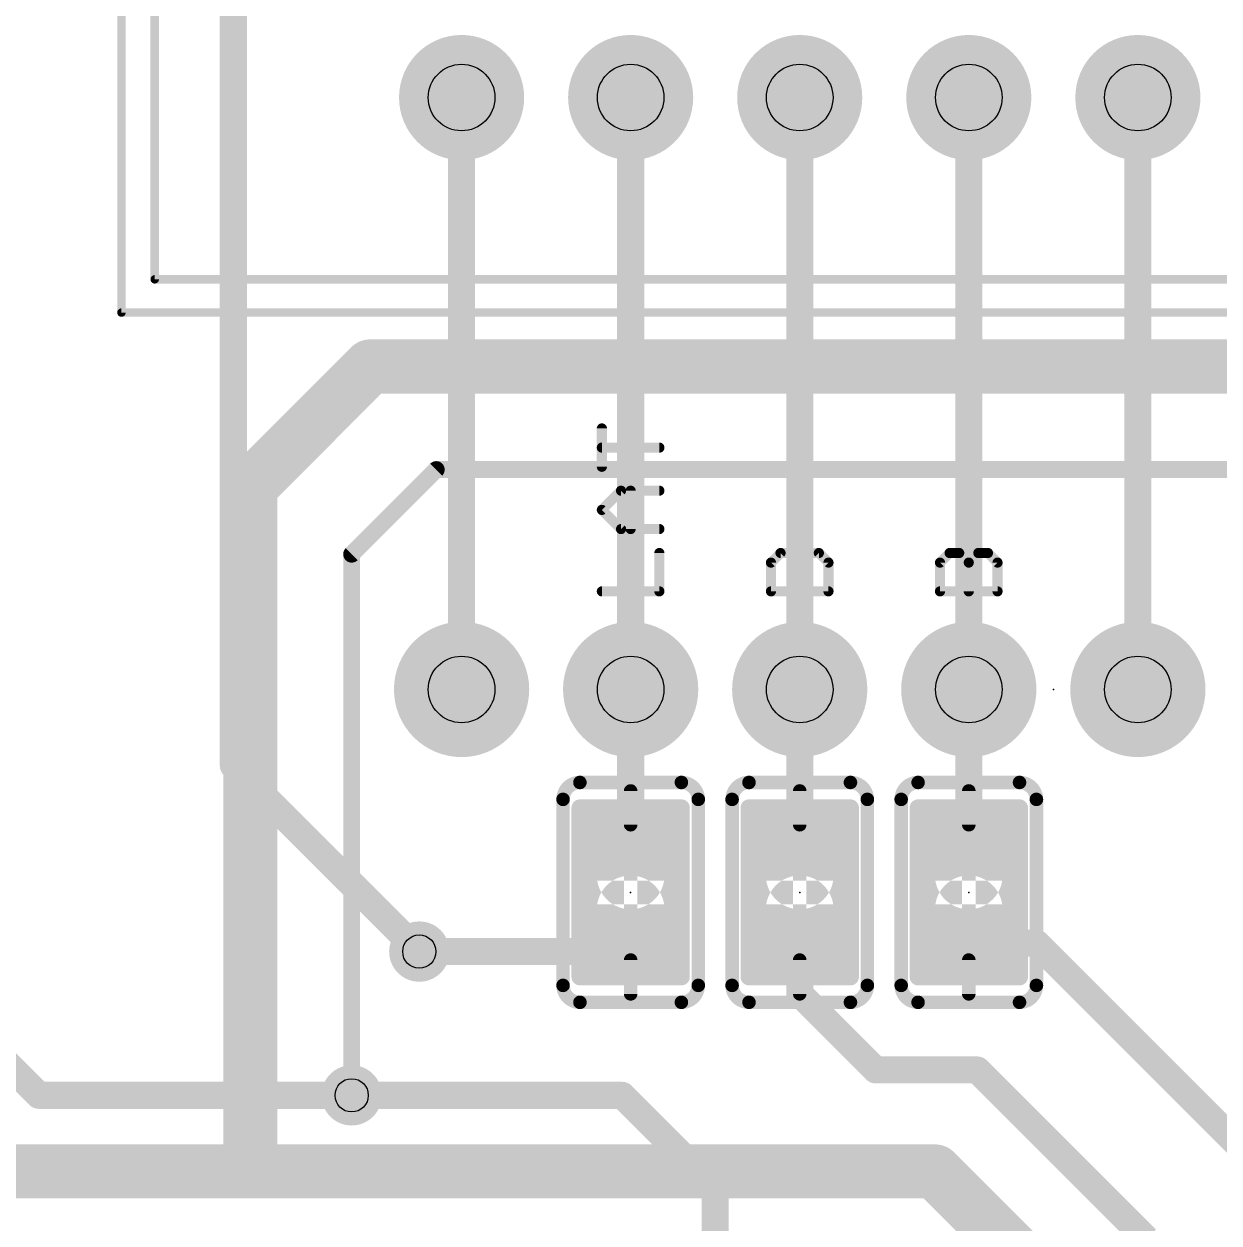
# Model space of a CAD drawing. Extents: x -15 to 76.8, y -9.1 to 59.1.
# Drawn here: x 22.64 to 40.59, y 8.5 to 26.5 of the extents above; entities that cross this region are included whole.
import ezdxf

# ---------------------------------------------------------------- set-up
doc = ezdxf.new("R2010")
doc.units = 0
for name, color, linetype in [('1', 12, 'CONTINUOUS'), ('16', 5, 'CONTINUOUS'), ('17', 110, 'CONTINUOUS'), ('18', 110, 'CONTINUOUS'), ('21', 40, 'CONTINUOUS'), ('23', 53, 'CONTINUOUS'), ('29', 253, 'CONTINUOUS'), ('44', 253, 'CONTINUOUS'), ('51', 253, 'CONTINUOUS')]:
    doc.layers.add(name, color=color, linetype=linetype)

# ---------------------------------------------------------------- blocks, each defined once
blk = doc.blocks.new('RECT')
blk.add_solid([(-0.5, -0.5), (0.5, -0.5), (-0.5, 0.5), (0.5, 0.5)])
blk = doc.blocks.new('ROUNDP')
at = {"const_width": 0.5}
blk.add_lwpolyline([(0, -0.25, 1), (0, 0.25, 1), (0, -0.25)], format="xyb", dxfattribs=at)
blk = doc.blocks.new('ROUNDV')
at = {"const_width": 0.5}
blk.add_lwpolyline([(0, -0.25, 1), (0, 0.25, 1), (0, -0.25)], format="xyb", dxfattribs=at)

msp = doc.modelspace()

# ---------------------------------------------------------------- linework, layer by layer
at = {"layer": '1'}
for points, const_width in [([(27.8384, 21.3614), (26.035, 19.558)], 0.8128), ([(49.3014, 21.3614), (27.8384, 21.3614)], 0.8128), ([(26.035, 19.558), (26.035, 9.398)], 0.8128), ([(28.829, 19.812), (27.559, 18.542)], 0.254), ([(58.039, 19.812), (28.829, 19.812)], 0.254), ([(27.559, 18.542), (27.559, 10.414)], 0.254), ([(31.75, 14.224), (31.75, 16.51)], 0.4064), ([(34.29, 14.224), (34.29, 16.51)], 0.4064), ([(36.83, 14.224), (36.83, 16.51)], 0.4064), ([(31.623, 12.573), (31.75, 12.7)], 0.4064), ([(34.29, 11.938), (34.29, 12.7)], 0.4064), ([(37.846, 12.7), (36.83, 12.7)], 0.4064), ([(41.021, 9.525), (37.846, 12.7)], 0.4064), ([(28.575, 12.573), (31.623, 12.573)], 0.4064), ([(35.433, 10.795), (34.29, 11.938)], 0.4064), ([(36.957, 10.795), (35.433, 10.795)], 0.4064), ([(39.497, 8.255), (36.957, 10.795)], 0.4064), ([(26.035, 9.398), (25.908, 9.271)], 0.8128), ([(25.908, 9.271), (16.764, 9.271)], 0.8128), ([(36.322, 9.271), (25.908, 9.271)], 0.8128), ([(38.1, 7.493), (36.322, 9.271)], 0.8128)]:
    msp.add_lwpolyline(points, dxfattribs=dict(at, const_width=const_width))
for points, const_width in [([(27.8384, 21.5646, 1), (27.8384, 21.1582)], 0.4064), ([(27.9821, 21.2177, 1), (27.6947, 21.5051)], 0.4064), ([(26.2382, 19.558, 1), (25.8318, 19.558)], 0.4064), ([(25.8913, 19.7017, 1), (26.1787, 19.4143)], 0.4064), ([(28.829, 19.8755, 1), (28.829, 19.7485)], 0.127), ([(28.8739, 19.7671, 1), (28.7841, 19.8569)], 0.127), ([(27.6225, 18.542, 1), (27.4955, 18.542)], 0.127), ([(27.5141, 18.5869, 1), (27.6039, 18.4971)], 0.127), ([(31.8516, 16.51, 1), (31.6484, 16.51)], 0.2032), ([(34.3916, 16.51, 1), (34.1884, 16.51)], 0.2032), ([(36.9316, 16.51, 1), (36.7284, 16.51)], 0.2032), ([(31.6484, 14.224, 1), (31.8516, 14.224)], 0.2032), ([(34.1884, 14.224, 1), (34.3916, 14.224)], 0.2032), ([(36.7284, 14.224, 1), (36.9316, 14.224)], 0.2032), ([(31.8218, 12.6282, 1), (31.6782, 12.7718)], 0.2032), ([(34.3916, 12.7, 1), (34.1884, 12.7)], 0.2032), ([(36.83, 12.8016, 1), (36.83, 12.5984)], 0.2032), ([(37.9178, 12.7718, 1), (37.7742, 12.6282)], 0.2032), ([(37.846, 12.5984, 1), (37.846, 12.8016)], 0.2032), ([(28.575, 12.6746, 1), (28.575, 12.4714)], 0.2032), ([(31.5512, 12.6448, 1), (31.6948, 12.5012)], 0.2032), ([(31.623, 12.4714, 1), (31.623, 12.6746)], 0.2032), ([(34.3618, 12.0098, 1), (34.2182, 11.8662)], 0.2032), ([(34.1884, 11.938, 1), (34.3916, 11.938)], 0.2032), ([(35.433, 10.8966, 1), (35.433, 10.6934)], 0.2032), ([(37.0288, 10.8668, 1), (36.8852, 10.7232)], 0.2032), ([(36.957, 10.6934, 1), (36.957, 10.8966)], 0.2032), ([(35.3612, 10.7232, 1), (35.5048, 10.8668)], 0.2032), ([(27.4955, 10.414, 1), (27.6225, 10.414)], 0.127), ([(26.1787, 9.2543, 1), (25.8913, 9.5417)], 0.4064), ([(25.908, 9.4742, 1), (25.908, 9.0678)], 0.4064), ([(25.7643, 9.4147, 1), (26.0517, 9.1273)], 0.4064), ([(25.8318, 9.398, 1), (26.2382, 9.398)], 0.4064), ([(25.908, 9.0678, 1), (25.908, 9.4742)], 0.4064), ([(36.4657, 9.4147, 1), (36.1783, 9.1273)], 0.4064), ([(36.322, 9.0678, 1), (36.322, 9.4742)], 0.4064)]:
    msp.add_lwpolyline(points, format="xyb", dxfattribs=dict(at, const_width=const_width))
at = {"layer": '16', "const_width": 0.4064}
for points in [[(25.781, 41.783), (25.781, 15.367)], [(29.21, 25.4), (29.21, 16.51)], [(31.75, 25.4), (31.75, 16.51)], [(34.29, 25.4), (34.29, 16.51)], [(36.83, 25.4), (36.83, 16.51)], [(39.37, 25.4), (39.37, 16.51)], [(25.781, 15.367), (28.575, 12.573)], [(22.86, 10.414), (19.939, 13.335)], [(27.559, 10.414), (22.86, 10.414)], [(31.623, 10.414), (27.559, 10.414)], [(33.02, 9.017), (31.623, 10.414)], [(33.02, 6.35), (33.02, 9.017)]]:
    msp.add_lwpolyline(points, dxfattribs=at)
at = {"layer": '16', "const_width": 0.2032}
for points in [[(29.3116, 25.4, 1), (29.1084, 25.4)], [(31.8516, 25.4, 1), (31.6484, 25.4)], [(34.3916, 25.4, 1), (34.1884, 25.4)], [(36.9316, 25.4, 1), (36.7284, 25.4)], [(39.4716, 25.4, 1), (39.2684, 25.4)], [(29.1084, 16.51, 1), (29.3116, 16.51)], [(31.6484, 16.51, 1), (31.8516, 16.51)], [(34.1884, 16.51, 1), (34.3916, 16.51)], [(36.7284, 16.51, 1), (36.9316, 16.51)], [(39.2684, 16.51, 1), (39.4716, 16.51)], [(25.8528, 15.4388, 1), (25.7092, 15.2952)], [(25.6794, 15.367, 1), (25.8826, 15.367)], [(28.5032, 12.5012, 1), (28.6468, 12.6448)], [(22.86, 10.5156, 1), (22.86, 10.3124)], [(22.7882, 10.3422, 1), (22.9318, 10.4858)], [(27.559, 10.5156, 1), (27.559, 10.3124)], [(27.559, 10.3124, 1), (27.559, 10.5156)], [(31.6948, 10.4858, 1), (31.5512, 10.3422)], [(31.623, 10.3124, 1), (31.623, 10.5156)], [(33.1216, 9.017, 1), (32.9184, 9.017)], [(32.9482, 8.9452, 1), (33.0918, 9.0888)]]:
    msp.add_lwpolyline(points, format="xyb", dxfattribs=at)
at = {"layer": '21'}
for points, const_width in [([(24.1, 31.17), (24.1, 22.17)], 0.127), ([(24.6, 30.67), (24.6, 22.67)], 0.127), ([(24.6, 22.67), (51.6, 22.67)], 0.127), ([(24.1, 22.17), (52.1, 22.17)], 0.127), ([(31.3175, 19.8542), (31.3175, 20.4305)], 0.1524), ([(32.1818, 20.1424), (31.3175, 20.1424)], 0.1524), ([(31.3175, 19.2068), (31.6056, 19.4949)], 0.1524), ([(31.6056, 19.4949), (32.1818, 19.4949)], 0.1524), ([(31.7496, 18.9187), (31.7496, 19.4949)], 0.1524), ([(31.6056, 18.9187), (31.3175, 19.2068)], 0.1524), ([(32.1818, 18.9187), (31.6056, 18.9187)], 0.1524), ([(32.1818, 17.9832), (32.1818, 18.5594)], 0.1524), ([(34.0015, 18.5594), (33.8575, 18.4154)], 0.1524), ([(34.5777, 18.5594), (34.0015, 18.5594)], 0.1524), ([(34.7218, 18.4154), (34.5777, 18.5594)], 0.1524), ([(36.3975, 18.4154), (36.5415, 18.5594)], 0.1524), ([(36.5415, 18.5594), (36.6856, 18.5594)], 0.1524), ([(36.6856, 18.5594), (36.8296, 18.4154)], 0.1524), ([(36.8296, 18.4154), (36.9737, 18.5594)], 0.1524), ([(36.9737, 18.5594), (37.1177, 18.5594)], 0.1524), ([(37.1177, 18.5594), (37.2618, 18.4154)], 0.1524), ([(33.8575, 18.4154), (33.8575, 17.9832)], 0.1524), ([(34.7218, 17.9832), (34.7218, 18.4154)], 0.1524), ([(36.3975, 17.9832), (36.3975, 18.4154)], 0.1524), ([(36.8296, 17.9832), (36.8296, 18.4154)], 0.1524), ([(37.2618, 18.4154), (37.2618, 17.9832)], 0.1524), ([(31.3175, 17.9832), (32.1818, 17.9832)], 0.1524), ([(33.8575, 17.9832), (34.7218, 17.9832)], 0.1524), ([(37.2618, 17.9832), (36.3975, 17.9832)], 0.1524), ([(30.988, 15.113), (32.512, 15.113)], 0.2032), ([(33.528, 15.113), (35.052, 15.113)], 0.2032), ([(36.068, 15.113), (37.592, 15.113)], 0.2032), ([(30.734, 12.065), (30.734, 14.859)], 0.2032), ([(32.766, 14.859), (32.766, 12.065)], 0.2032), ([(33.274, 12.065), (33.274, 14.859)], 0.2032), ([(35.306, 14.859), (35.306, 12.065)], 0.2032), ([(35.814, 12.065), (35.814, 14.859)], 0.2032), ([(37.846, 14.859), (37.846, 12.065)], 0.2032), ([(30.988, 11.811), (32.512, 11.811)], 0.2032), ([(33.528, 11.811), (35.052, 11.811)], 0.2032), ([(36.068, 11.811), (37.592, 11.811)], 0.2032)]:
    msp.add_lwpolyline(points, dxfattribs=dict(at, const_width=const_width))
for points, const_width in [([(24.6, 22.7018, 1), (24.6, 22.6383)], 0.0635), ([(24.5683, 22.67, 1), (24.6318, 22.67)], 0.0635), ([(24.1, 22.2018, 1), (24.1, 22.1383)], 0.0635), ([(24.0683, 22.17, 1), (24.1318, 22.17)], 0.0635), ([(31.3556, 20.4305, 1), (31.2794, 20.4305)], 0.0762), ([(31.3175, 20.1805, 1), (31.3175, 20.1043)], 0.0762), ([(32.1818, 20.1043, 1), (32.1818, 20.1805)], 0.0762), ([(31.2794, 19.8542, 1), (31.3556, 19.8542)], 0.0762), ([(31.6056, 19.533, 1), (31.6056, 19.4568)], 0.0762), ([(31.6325, 19.468, 1), (31.5786, 19.5219)], 0.0762), ([(31.7877, 19.4949, 1), (31.7115, 19.4949)], 0.0762), ([(32.1818, 19.4568, 1), (32.1818, 19.533)], 0.0762), ([(31.3444, 19.2338, 1), (31.2905, 19.1799)], 0.0762), ([(31.2905, 19.2338, 1), (31.3444, 19.1799)], 0.0762), ([(31.6056, 18.9568, 1), (31.6056, 18.8806)], 0.0762), ([(31.5786, 18.8918, 1), (31.6325, 18.9457)], 0.0762), ([(31.7115, 18.9187, 1), (31.7877, 18.9187)], 0.0762), ([(32.1818, 18.8806, 1), (32.1818, 18.9568)], 0.0762), ([(32.2199, 18.5594, 1), (32.1437, 18.5594)], 0.0762), ([(34.0015, 18.5975, 1), (34.0015, 18.5213)], 0.0762), ([(34.0285, 18.5325, 1), (33.9746, 18.5864)], 0.0762), ([(34.6047, 18.5864, 1), (34.5508, 18.5325)], 0.0762), ([(34.5777, 18.5213, 1), (34.5777, 18.5975)], 0.0762), ([(36.5415, 18.5975, 1), (36.5415, 18.5213)], 0.0762), ([(36.5685, 18.5325, 1), (36.5146, 18.5864)], 0.0762), ([(36.7125, 18.5864, 1), (36.6586, 18.5325)], 0.0762), ([(36.6856, 18.5213, 1), (36.6856, 18.5975)], 0.0762), ([(36.9737, 18.5975, 1), (36.9737, 18.5213)], 0.0762), ([(37.0006, 18.5325, 1), (36.9467, 18.5864)], 0.0762), ([(37.1447, 18.5864, 1), (37.0908, 18.5325)], 0.0762), ([(37.1177, 18.5213, 1), (37.1177, 18.5975)], 0.0762), ([(33.8305, 18.4423, 1), (33.8844, 18.3884)], 0.0762), ([(33.8956, 18.4154, 1), (33.8194, 18.4154)], 0.0762), ([(34.7599, 18.4154, 1), (34.6837, 18.4154)], 0.0762), ([(34.6949, 18.3884, 1), (34.7487, 18.4423)], 0.0762), ([(36.3705, 18.4423, 1), (36.4244, 18.3884)], 0.0762), ([(36.4356, 18.4154, 1), (36.3594, 18.4154)], 0.0762), ([(36.8677, 18.4154, 1), (36.7915, 18.4154)], 0.0762), ([(36.8027, 18.4423, 1), (36.8566, 18.3884)], 0.0762), ([(36.8027, 18.3884, 1), (36.8566, 18.4423)], 0.0762), ([(37.2999, 18.4154, 1), (37.2237, 18.4154)], 0.0762), ([(37.2349, 18.3884, 1), (37.2887, 18.4423)], 0.0762), ([(31.3175, 18.0213, 1), (31.3175, 17.9451)], 0.0762), ([(32.1437, 17.9832, 1), (32.2199, 17.9832)], 0.0762), ([(32.1818, 17.9451, 1), (32.1818, 18.0213)], 0.0762), ([(33.8575, 18.0213, 1), (33.8575, 17.9451)], 0.0762), ([(33.8194, 17.9832, 1), (33.8956, 17.9832)], 0.0762), ([(34.6837, 17.9832, 1), (34.7599, 17.9832)], 0.0762), ([(34.7218, 17.9451, 1), (34.7218, 18.0213)], 0.0762), ([(36.3975, 18.0213, 1), (36.3975, 17.9451)], 0.0762), ([(36.3594, 17.9832, 1), (36.4356, 17.9832)], 0.0762), ([(36.7915, 17.9832, 1), (36.8677, 17.9832)], 0.0762), ([(37.2237, 17.9832, 1), (37.2999, 17.9832)], 0.0762), ([(37.2618, 17.9451, 1), (37.2618, 18.0213)], 0.0762), ([(30.988, 15.113, 0.4142), (30.734, 14.859)], 0.2032), ([(30.988, 15.1638, 1), (30.988, 15.0622)], 0.1016), ([(30.988, 15.0622, 1), (30.988, 15.1638)], 0.1016), ([(32.766, 14.859, 0.4142), (32.512, 15.113)], 0.2032), ([(32.512, 15.1638, 1), (32.512, 15.0622)], 0.1016), ([(32.512, 15.0622, 1), (32.512, 15.1638)], 0.1016), ([(33.528, 15.113, 0.4142), (33.274, 14.859)], 0.2032), ([(33.528, 15.1638, 1), (33.528, 15.0622)], 0.1016), ([(33.528, 15.0622, 1), (33.528, 15.1638)], 0.1016), ([(35.306, 14.859, 0.4142), (35.052, 15.113)], 0.2032), ([(35.052, 15.1638, 1), (35.052, 15.0622)], 0.1016), ([(35.052, 15.0622, 1), (35.052, 15.1638)], 0.1016), ([(36.068, 15.113, 0.4142), (35.814, 14.859)], 0.2032), ([(36.068, 15.1638, 1), (36.068, 15.0622)], 0.1016), ([(36.068, 15.0622, 1), (36.068, 15.1638)], 0.1016), ([(37.846, 14.859, 0.4142), (37.592, 15.113)], 0.2032), ([(37.592, 15.1638, 1), (37.592, 15.0622)], 0.1016), ([(37.592, 15.0622, 1), (37.592, 15.1638)], 0.1016), ([(30.7848, 14.859, 1), (30.6832, 14.859)], 0.1016), ([(32.8168, 14.859, 1), (32.7152, 14.859)], 0.1016), ([(33.3248, 14.859, 1), (33.2232, 14.859)], 0.1016), ([(35.3568, 14.859, 1), (35.2552, 14.859)], 0.1016), ([(35.8648, 14.859, 1), (35.7632, 14.859)], 0.1016), ([(37.8968, 14.859, 1), (37.7952, 14.859)], 0.1016), ([(30.6832, 14.859, 1), (30.7848, 14.859)], 0.1016), ([(32.7152, 14.859, 1), (32.8168, 14.859)], 0.1016), ([(33.2232, 14.859, 1), (33.3248, 14.859)], 0.1016), ([(35.2552, 14.859, 1), (35.3568, 14.859)], 0.1016), ([(35.7632, 14.859, 1), (35.8648, 14.859)], 0.1016), ([(37.7952, 14.859, 1), (37.8968, 14.859)], 0.1016), ([(30.734, 12.065, 0.4142), (30.988, 11.811)], 0.2032), ([(30.7848, 12.065, 1), (30.6832, 12.065)], 0.1016), ([(30.6832, 12.065, 1), (30.7848, 12.065)], 0.1016), ([(32.512, 11.811, 0.4142), (32.766, 12.065)], 0.2032), ([(32.8168, 12.065, 1), (32.7152, 12.065)], 0.1016), ([(32.7152, 12.065, 1), (32.8168, 12.065)], 0.1016), ([(33.274, 12.065, 0.4142), (33.528, 11.811)], 0.2032), ([(33.3248, 12.065, 1), (33.2232, 12.065)], 0.1016), ([(33.2232, 12.065, 1), (33.3248, 12.065)], 0.1016), ([(35.052, 11.811, 0.4142), (35.306, 12.065)], 0.2032), ([(35.3568, 12.065, 1), (35.2552, 12.065)], 0.1016), ([(35.2552, 12.065, 1), (35.3568, 12.065)], 0.1016), ([(35.814, 12.065, 0.4142), (36.068, 11.811)], 0.2032), ([(35.8648, 12.065, 1), (35.7632, 12.065)], 0.1016), ([(35.7632, 12.065, 1), (35.8648, 12.065)], 0.1016), ([(37.592, 11.811, 0.4142), (37.846, 12.065)], 0.2032), ([(37.8968, 12.065, 1), (37.7952, 12.065)], 0.1016), ([(37.7952, 12.065, 1), (37.8968, 12.065)], 0.1016), ([(30.988, 11.8618, 1), (30.988, 11.7602)], 0.1016), ([(30.988, 11.7602, 1), (30.988, 11.8618)], 0.1016), ([(32.512, 11.8618, 1), (32.512, 11.7602)], 0.1016), ([(32.512, 11.7602, 1), (32.512, 11.8618)], 0.1016), ([(33.528, 11.8618, 1), (33.528, 11.7602)], 0.1016), ([(33.528, 11.7602, 1), (33.528, 11.8618)], 0.1016), ([(35.052, 11.8618, 1), (35.052, 11.7602)], 0.1016), ([(35.052, 11.7602, 1), (35.052, 11.8618)], 0.1016), ([(36.068, 11.8618, 1), (36.068, 11.7602)], 0.1016), ([(36.068, 11.7602, 1), (36.068, 11.8618)], 0.1016), ([(37.592, 11.8618, 1), (37.592, 11.7602)], 0.1016), ([(37.592, 11.7602, 1), (37.592, 11.8618)], 0.1016)]:
    msp.add_lwpolyline(points, format="xyb", dxfattribs=dict(at, const_width=const_width))
at = {"layer": '23'}
for p in [(38.1, 16.51), (31.75, 13.462), (34.29, 13.462), (36.83, 13.462)]:
    msp.add_point(p, dxfattribs=at)
at = {"layer": '29', "const_width": 0.254}
for points in [[(30.988, 12.192), (30.988, 14.732)], [(30.988, 14.732), (32.512, 14.732)], [(32.512, 14.732), (32.512, 12.192)], [(33.528, 12.192), (33.528, 14.732)], [(33.528, 14.732), (35.052, 14.732)], [(35.052, 14.732), (35.052, 12.192)], [(36.068, 12.192), (36.068, 14.732)], [(36.068, 14.732), (37.592, 14.732)], [(37.592, 14.732), (37.592, 12.192)], [(30.988, 14.478), (32.512, 14.478)], [(33.528, 14.478), (35.052, 14.478)], [(36.068, 14.478), (37.592, 14.478)], [(30.988, 14.224), (32.512, 14.224)], [(33.528, 14.224), (35.052, 14.224)], [(36.068, 14.224), (37.592, 14.224)], [(30.988, 13.97), (32.512, 13.97)], [(33.528, 13.97), (35.052, 13.97)], [(36.068, 13.97), (37.592, 13.97)], [(30.988, 13.716), (32.512, 13.716)], [(33.528, 13.716), (35.052, 13.716)], [(36.068, 13.716), (37.592, 13.716)], [(30.988, 13.462), (32.512, 13.462)], [(33.528, 13.462), (35.052, 13.462)], [(36.068, 13.462), (37.592, 13.462)], [(30.988, 13.208), (32.512, 13.208)], [(33.528, 13.208), (35.052, 13.208)], [(36.068, 13.208), (37.592, 13.208)], [(30.988, 12.954), (32.512, 12.954)], [(33.528, 12.954), (35.052, 12.954)], [(36.068, 12.954), (37.592, 12.954)], [(30.988, 12.7), (32.512, 12.7)], [(33.528, 12.7), (35.052, 12.7)], [(36.068, 12.7), (37.592, 12.7)], [(30.988, 12.446), (32.512, 12.446)], [(33.528, 12.446), (35.052, 12.446)], [(36.068, 12.446), (37.592, 12.446)], [(32.512, 12.192), (30.988, 12.192)], [(30.988, 12.192), (32.512, 12.192)], [(35.052, 12.192), (33.528, 12.192)], [(33.528, 12.192), (35.052, 12.192)], [(37.592, 12.192), (36.068, 12.192)], [(36.068, 12.192), (37.592, 12.192)]]:
    msp.add_lwpolyline(points, dxfattribs=at)
at = {"layer": '29', "const_width": 0.127}
for points in [[(31.0515, 14.732, 1), (30.9245, 14.732)], [(30.988, 14.7955, 1), (30.988, 14.6685)], [(32.5755, 14.732, 1), (32.4485, 14.732)], [(32.512, 14.6685, 1), (32.512, 14.7955)], [(33.5915, 14.732, 1), (33.4645, 14.732)], [(33.528, 14.7955, 1), (33.528, 14.6685)], [(35.1155, 14.732, 1), (34.9885, 14.732)], [(35.052, 14.6685, 1), (35.052, 14.7955)], [(36.1315, 14.732, 1), (36.0045, 14.732)], [(36.068, 14.7955, 1), (36.068, 14.6685)], [(37.6555, 14.732, 1), (37.5285, 14.732)], [(37.592, 14.6685, 1), (37.592, 14.7955)], [(30.988, 14.5415, 1), (30.988, 14.4145)], [(32.512, 14.4145, 1), (32.512, 14.5415)], [(33.528, 14.5415, 1), (33.528, 14.4145)], [(35.052, 14.4145, 1), (35.052, 14.5415)], [(36.068, 14.5415, 1), (36.068, 14.4145)], [(37.592, 14.4145, 1), (37.592, 14.5415)], [(30.988, 14.2875, 1), (30.988, 14.1605)], [(32.512, 14.1605, 1), (32.512, 14.2875)], [(33.528, 14.2875, 1), (33.528, 14.1605)], [(35.052, 14.1605, 1), (35.052, 14.2875)], [(36.068, 14.2875, 1), (36.068, 14.1605)], [(37.592, 14.1605, 1), (37.592, 14.2875)], [(30.988, 14.0335, 1), (30.988, 13.9065)], [(32.512, 13.9065, 1), (32.512, 14.0335)], [(33.528, 14.0335, 1), (33.528, 13.9065)], [(35.052, 13.9065, 1), (35.052, 14.0335)], [(36.068, 14.0335, 1), (36.068, 13.9065)], [(37.592, 13.9065, 1), (37.592, 14.0335)], [(30.988, 13.7795, 1), (30.988, 13.6525)], [(32.512, 13.6525, 1), (32.512, 13.7795)], [(33.528, 13.7795, 1), (33.528, 13.6525)], [(35.052, 13.6525, 1), (35.052, 13.7795)], [(36.068, 13.7795, 1), (36.068, 13.6525)], [(37.592, 13.6525, 1), (37.592, 13.7795)], [(30.988, 13.5255, 1), (30.988, 13.3985)], [(32.512, 13.3985, 1), (32.512, 13.5255)], [(33.528, 13.5255, 1), (33.528, 13.3985)], [(35.052, 13.3985, 1), (35.052, 13.5255)], [(36.068, 13.5255, 1), (36.068, 13.3985)], [(37.592, 13.3985, 1), (37.592, 13.5255)], [(30.988, 13.2715, 1), (30.988, 13.1445)], [(32.512, 13.1445, 1), (32.512, 13.2715)], [(33.528, 13.2715, 1), (33.528, 13.1445)], [(35.052, 13.1445, 1), (35.052, 13.2715)], [(36.068, 13.2715, 1), (36.068, 13.1445)], [(37.592, 13.1445, 1), (37.592, 13.2715)], [(30.988, 13.0175, 1), (30.988, 12.8905)], [(32.512, 12.8905, 1), (32.512, 13.0175)], [(33.528, 13.0175, 1), (33.528, 12.8905)], [(35.052, 12.8905, 1), (35.052, 13.0175)], [(36.068, 13.0175, 1), (36.068, 12.8905)], [(37.592, 12.8905, 1), (37.592, 13.0175)], [(30.988, 12.7635, 1), (30.988, 12.6365)], [(32.512, 12.6365, 1), (32.512, 12.7635)], [(33.528, 12.7635, 1), (33.528, 12.6365)], [(35.052, 12.6365, 1), (35.052, 12.7635)], [(36.068, 12.7635, 1), (36.068, 12.6365)], [(37.592, 12.6365, 1), (37.592, 12.7635)], [(30.988, 12.5095, 1), (30.988, 12.3825)], [(32.512, 12.3825, 1), (32.512, 12.5095)], [(33.528, 12.5095, 1), (33.528, 12.3825)], [(35.052, 12.3825, 1), (35.052, 12.5095)], [(36.068, 12.5095, 1), (36.068, 12.3825)], [(37.592, 12.3825, 1), (37.592, 12.5095)], [(30.988, 12.2555, 1), (30.988, 12.1285)], [(30.988, 12.2555, 1), (30.988, 12.1285)], [(30.9245, 12.192, 1), (31.0515, 12.192)], [(32.4485, 12.192, 1), (32.5755, 12.192)], [(32.512, 12.1285, 1), (32.512, 12.2555)], [(32.512, 12.1285, 1), (32.512, 12.2555)], [(33.528, 12.2555, 1), (33.528, 12.1285)], [(33.528, 12.2555, 1), (33.528, 12.1285)], [(33.4645, 12.192, 1), (33.5915, 12.192)], [(34.9885, 12.192, 1), (35.1155, 12.192)], [(35.052, 12.1285, 1), (35.052, 12.2555)], [(35.052, 12.1285, 1), (35.052, 12.2555)], [(36.068, 12.2555, 1), (36.068, 12.1285)], [(36.068, 12.2555, 1), (36.068, 12.1285)], [(36.0045, 12.192, 1), (36.1315, 12.192)], [(37.5285, 12.192, 1), (37.6555, 12.192)], [(37.592, 12.1285, 1), (37.592, 12.2555)], [(37.592, 12.1285, 1), (37.592, 12.2555)]]:
    msp.add_lwpolyline(points, format="xyb", dxfattribs=at)
at = {"layer": '44'}
for centre, radius in [((29.21, 25.4), 0.5), ((31.75, 25.4), 0.5), ((34.29, 25.4), 0.5), ((36.83, 25.4), 0.5), ((39.37, 25.4), 0.5), ((29.21, 16.51), 0.5), ((31.75, 16.51), 0.5), ((34.29, 16.51), 0.5), ((36.83, 16.51), 0.5), ((39.37, 16.51), 0.5), ((28.575, 12.573), 0.25), ((27.559, 10.414), 0.25)]:
    msp.add_circle(centre, radius, dxfattribs=at)
at = {"layer": '51', "const_width": 0.2032}
for points in [[(31.75, 14.478), (31.75, 14.986)], [(34.29, 14.478), (34.29, 14.986)], [(36.83, 14.478), (36.83, 14.986)], [(31.75, 12.446), (31.75, 11.938)], [(34.29, 12.446), (34.29, 11.938)], [(36.83, 12.446), (36.83, 11.938)]]:
    msp.add_lwpolyline(points, dxfattribs=at)
at = {"layer": '51'}
for points, const_width in [([(31.8008, 14.986, 1), (31.6992, 14.986)], 0.1016), ([(34.3408, 14.986, 1), (34.2392, 14.986)], 0.1016), ([(36.8808, 14.986, 1), (36.7792, 14.986)], 0.1016), ([(31.877, 13.716, 1), (31.623, 13.716)], 1.27), ([(31.6992, 14.478, 1), (31.8008, 14.478)], 0.1016), ([(34.417, 13.716, 1), (34.163, 13.716)], 1.27), ([(34.2392, 14.478, 1), (34.3408, 14.478)], 0.1016), ([(36.957, 13.716, 1), (36.703, 13.716)], 1.27), ([(36.7792, 14.478, 1), (36.8808, 14.478)], 0.1016), ([(31.623, 13.208, 1), (31.877, 13.208)], 1.27), ([(34.163, 13.208, 1), (34.417, 13.208)], 1.27), ([(36.703, 13.208, 1), (36.957, 13.208)], 1.27), ([(31.8008, 12.446, 1), (31.6992, 12.446)], 0.1016), ([(34.3408, 12.446, 1), (34.2392, 12.446)], 0.1016), ([(36.8808, 12.446, 1), (36.7792, 12.446)], 0.1016), ([(31.6992, 11.938, 1), (31.8008, 11.938)], 0.1016), ([(34.2392, 11.938, 1), (34.3408, 11.938)], 0.1016), ([(36.7792, 11.938, 1), (36.8808, 11.938)], 0.1016)]:
    msp.add_lwpolyline(points, format="xyb", dxfattribs=dict(at, const_width=const_width))

# ---------------------------------------------------------------- block references
at = {"layer": '1'}
for p, xscale, yscale, rotation in [((31.75, 14.224), 1.1684, 1.6002, 270), ((34.29, 14.224), 1.1684, 1.6002, 270), ((36.83, 14.224), 1.1684, 1.6002, 270), ((31.75, 13.462), 0.635, 0.2032, 90), ((34.29, 13.462), 0.635, 0.2032, 90), ((36.83, 13.462), 0.635, 0.2032, 90), ((31.75, 12.7), 1.1684, 1.6002, 270), ((34.29, 12.7), 1.1684, 1.6002, 270), ((36.83, 12.7), 1.1684, 1.6002, 270)]:
    msp.add_blockref('RECT', p, dxfattribs=dict(at, xscale=xscale, yscale=yscale, rotation=rotation))
at = {"layer": '17'}
for p, xscale, yscale, rotation in [((29.21, 25.4), 1.778, 1.778, 180), ((29.21, 25.4), 1.778, 1.778, 180), ((31.75, 25.4), 1.778, 1.778, 180), ((31.75, 25.4), 1.778, 1.778, 180), ((34.29, 25.4), 1.778, 1.778, 180), ((34.29, 25.4), 1.778, 1.778, 180), ((36.83, 25.4), 1.778, 1.778, 180), ((36.83, 25.4), 1.778, 1.778, 180), ((39.37, 25.4), 1.778, 1.778, 180), ((39.37, 25.4), 1.778, 1.778, 180), ((29.21, 16.51), 1.9304, 1.9304, 270), ((29.21, 16.51), 1.9304, 1.9304, 270), ((31.75, 16.51), 1.9304, 1.9304, 270), ((31.75, 16.51), 1.9304, 1.9304, 270), ((34.29, 16.51), 1.9304, 1.9304, 270), ((34.29, 16.51), 1.9304, 1.9304, 270), ((36.83, 16.51), 1.9304, 1.9304, 270), ((36.83, 16.51), 1.9304, 1.9304, 270), ((39.37, 16.51), 1.9304, 1.9304, 270), ((39.37, 16.51), 1.9304, 1.9304, 270)]:
    msp.add_blockref('ROUNDP', p, dxfattribs=dict(at, xscale=xscale, yscale=yscale, rotation=rotation))
at = {"layer": '18', "xscale": 0.9064, "yscale": 0.9064}
for p in [(28.575, 12.573), (28.575, 12.573), (27.559, 10.414), (27.559, 10.414)]:
    msp.add_blockref('ROUNDV', p, dxfattribs=at)
at = {"layer": '29'}
for p, xscale, yscale, rotation in [((29.21, 25.4), 1.8796, 1.8796, 180), ((31.75, 25.4), 1.8796, 1.8796, 180), ((34.29, 25.4), 1.8796, 1.8796, 180), ((36.83, 25.4), 1.8796, 1.8796, 180), ((39.37, 25.4), 1.8796, 1.8796, 180), ((29.21, 16.51), 2.032, 2.032, 270), ((31.75, 16.51), 2.032, 2.032, 270), ((34.29, 16.51), 2.032, 2.032, 270), ((36.83, 16.51), 2.032, 2.032, 270), ((39.37, 16.51), 2.032, 2.032, 270)]:
    msp.add_blockref('ROUNDP', p, dxfattribs=dict(at, xscale=xscale, yscale=yscale, rotation=rotation))
at = {"layer": '51', "xscale": 0.508, "yscale": 0.508, "rotation": 180}
for p in [(29.21, 25.4), (31.75, 25.4), (34.29, 25.4), (36.83, 25.4), (39.37, 25.4), (29.21, 16.51), (31.75, 16.51), (34.29, 16.51), (36.83, 16.51), (39.37, 16.51)]:
    msp.add_blockref('RECT', p, dxfattribs=at)

doc.saveas('drawing.dxf')
